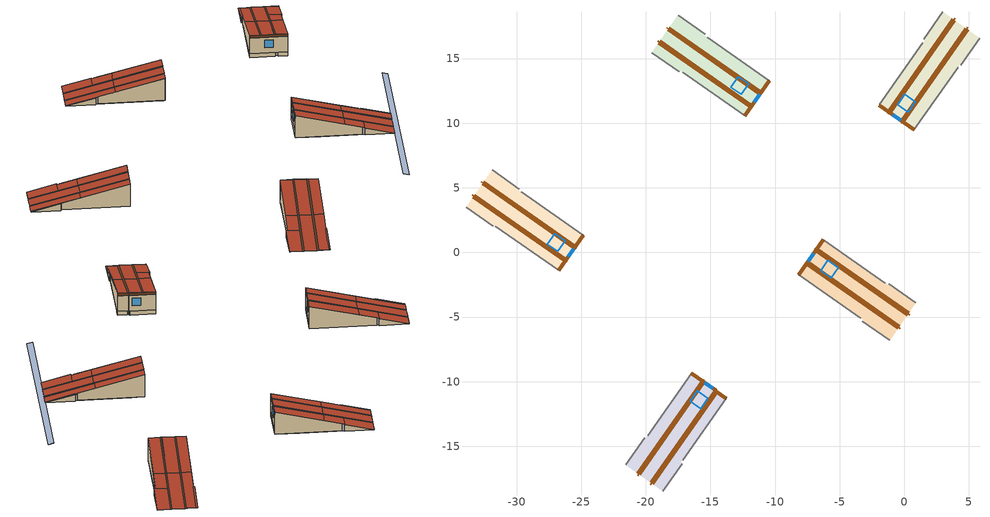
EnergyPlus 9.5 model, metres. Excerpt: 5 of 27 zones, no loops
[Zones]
TZ23
 floor to TZ20 (_FALSO_TECHO_BANOS): -0.59,11.4 -1.5,12.03 -1.18,12.48 -0.28,11.85 z2.41; -0.06,10.24 -1.86,11.51 -1.5,12.03 0.31,10.77 z2.41; 0.85,9.61 -0.06,10.24 0.63,11.22 1.53,10.59 z2.41; 1.53,10.59 0.63,11.22 0.94,11.67 1.85,11.04 z2.41; 1.85,11.04 0.04,12.3 2.48,15.8 4.29,14.53 z2.41; -0.28,11.85 -1.18,12.48 1.58,16.43 2.48,15.8 z2.41; 4.38,14.47 1.49,16.49 2.98,18.61 5.86,16.59 z2.41; 0.31,10.77 -0.59,11.4 0.04,12.3 0.94,11.67 z2.41
 wall outside (_VIGA_PARTE_ALTA_INTERMEDIA_AULAS): -1.95,11.39 0.77,9.49 z2.82:4.62
 wall to TZ19 (_TABIQUE_INTERIOR_BANO): 4.38,14.47,2.41 5.86,16.59,2.41 4.38,14.47,3.06
 wall to TZ21 (_TABIQUE_INTERIOR_BANO): 2.98,18.61,2.41 1.49,16.49,2.41 1.49,16.49,3.06
 wall to TZ21 (_TABIQUE_INTERIOR_AULAS): 1.45,16.24,2.41 -1.92,11.42,2.41 -1.92,11.42,4.61 1.45,16.24,3.12
 wall to TZ17 (_TABIQUE_INTERIOR_CA_125): 0.07,9.98 0.77,9.49 z2.41:2.82
 wall to TZ22 (_TABIQUE_INTERIOR_CA_125): -1.95,11.39 -0.13,10.12 z2.41:2.82
 wall to TZ19 (_TABIQUE_INTERIOR_AULAS): 0.79,9.52,2.41 4.16,14.34,2.41 4.16,14.34,3.12 0.79,9.52,4.61
 window (1002): -0.9,10.66 -0.28,10.23 z3.35:4.1
 door (_CUBIERTA_INCL_AULAS_VIGA): 4.9,17.26,2.41 4.81,17.32,2.41 -0.19,10.17,4.62 -0.1,10.11,4.62; 3.88,17.97,2.41 3.79,18.03,2.41 -1.22,10.89,4.62 -1.13,10.82,4.62
 door (_VIGA_PARTE_ALTA_AULAS): -1.94,11.39 0.76,9.5 z4.37:4.62
 roof outside (_CUBIERTA_INCL_AULAS): 4.81,17.32,2.41 3.88,17.97,2.41 1.38,14.4,3.52 2.31,13.74,3.52; 3.06,18.55,2.41 2.98,18.61,2.41 1.49,16.49,3.06 1.58,16.43,3.06; 3.79,18.04,2.41 3.06,18.55,2.41 0.56,14.97,3.52 1.28,14.46,3.52; 4.29,14.53,3.06 3.42,15.14,3.06 2.4,13.68,3.52 3.27,13.07,3.52; 5.86,16.59,2.41 4.91,17.26,2.41 3.42,15.14,3.06 4.38,14.47,3.06; 2.31,13.74,3.52 1.38,14.4,3.52 -1.13,10.82,4.62 -0.2,10.17,4.62; 3.27,13.07,3.52 2.4,13.68,3.52 -0.1,10.1,4.62 0.77,9.5,4.62; 1.28,14.46,3.52 0.56,14.97,3.52 -1.95,11.39,4.62 -1.22,10.89,4.62; 4.9,17.26,2.41 4.81,17.32,2.41 -0.2,10.17,4.62 -0.1,10.1,4.62; 3.88,17.97,2.41 3.79,18.04,2.41 -1.22,10.89,4.62 -1.13,10.82,4.62
 skylight inside (1001): 0.3,10.85 -0.51,11.41 0.05,12.22 0.86,11.66 z2.41
TZ24
 floor to TZ14 (_FALSO_TECHO_BANOS): -6.55,-1.43 -7.37,-0.85 -7.05,-0.4 -6.24,-0.97 z2.41; -6.32,-3.02 -8.04,-1.81 -7.37,-0.85 -5.65,-2.06 z2.41; -1.12,-6.79 -3.24,-5.31 -3.17,-5.22 -1.06,-6.71 z2.41; -1.06,-6.71 -6.32,-3.02 -5.33,-1.61 -0.07,-5.29 z2.41; -2.18,-3.81 -5.33,-1.61 -5.02,-1.15 -1.87,-3.36 z2.41; -1.87,-3.36 -5.92,-0.52 -5.33,0.32 -1.28,-2.51 z2.41; -6.24,-0.97 -7.05,-0.4 -6.15,0.9 -5.33,0.32 z2.41; -0.07,-5.29 -2.18,-3.81 -1.22,-2.43 0.9,-3.91 z2.41; -5.65,-2.06 -6.55,-1.43 -5.92,-0.52 -5.02,-1.15 z2.41
 wall outside (_VIGA_PARTE_ALTA_INTERMEDIA_AULAS): -6.26,0.98 -8.16,-1.73 z2.82:4.61
 wall to TZ15 (_TABIQUE_INTERIOR_BANO): 0.9,-3.91,2.41 -1.22,-2.43,2.41 -1.22,-2.43,3.06
 wall to TZ15 (_TABIQUE_INTERIOR_AULAS): -1.46,-2.38,2.41 -6.26,0.98,2.41 -6.26,0.98,4.61 -1.46,-2.38,3.12
 wall to TZ22 (_TABIQUE_INTERIOR_CA_125): -6.26,0.98 -8.16,-1.73 z2.41:2.82
 wall to TZ13 (_TABIQUE_INTERIOR_AULAS): -8.16,-1.73,2.41 -3.36,-5.09,2.41 -3.36,-5.09,3.12 -8.16,-1.73,4.61
 wall to TZ13 (_TABIQUE_INTERIOR_BANO): -3.24,-5.31,2.41 -1.12,-6.79,2.41 -3.24,-5.31,3.06
 window (1002): -7,-0.07 -7.43,-0.68 z3.34:4.09
 door (_CUBIERTA_INCL_AULAS_VIGA): -0.45,-5.83,2.41 -0.39,-5.75,2.41 -7.49,-0.77,4.61 -7.55,-0.86,4.61; 0.27,-4.81,2.41 0.33,-4.72,2.41 -6.77,0.25,4.61 -6.83,0.16,4.61
 door (_VIGA_PARTE_ALTA_AULAS): -6.26,0.98 -8.16,-1.73 z4.35:4.6
 roof outside (_CUBIERTA_INCL_AULAS): -0.38,-5.75,2.41 0.27,-4.81,2.41 -3.28,-2.33,3.51 -3.94,-3.26,3.51; 0.84,-4,2.41 0.9,-3.91,2.41 -1.22,-2.43,3.06 -1.28,-2.51,3.06; 0.33,-4.72,2.41 0.84,-4,2.41 -2.71,-1.51,3.51 -3.22,-2.23,3.51; -3.17,-5.22,3.06 -2.57,-4.36,3.06 -4,-3.35,3.51 -4.61,-4.22,3.51; -1.12,-6.79,2.41 -0.45,-5.84,2.41 -2.57,-4.36,3.06 -3.24,-5.31,3.06; -4.61,-4.22,3.51 -4,-3.35,3.51 -7.55,-0.86,4.61 -8.16,-1.73,4.61; -3.94,-3.26,3.51 -3.28,-2.33,3.51 -6.83,0.16,4.61 -7.49,-0.77,4.61; -3.22,-2.23,3.51 -2.71,-1.51,3.51 -6.26,0.98,4.61 -6.77,0.25,4.61; -0.45,-5.84,2.41 -0.38,-5.75,2.41 -7.49,-0.77,4.61 -7.55,-0.86,4.61; 0.27,-4.81,2.41 0.33,-4.72,2.41 -6.77,0.25,4.61 -6.83,0.16,4.61
 skylight inside (1001): -5.66,-1.98 -6.47,-1.41 -5.91,-0.6 -5.1,-1.17 z2.41
TZ25
 floor to TZ9 (_FALSO_TECHO_BANOS): -16.65,-11.53 -17.55,-10.89 -17.24,-10.44 -16.33,-11.08 z2.41; -21.48,-16.5 -21.57,-16.44 -20.08,-14.33 -20,-14.39 z2.41; -19.67,-17.77 -21.48,-16.5 -17.55,-10.89 -15.74,-12.16 z2.41; -17.29,-16.29 -18.19,-15.65 -15.43,-11.71 -14.52,-12.34 z2.41; -18.68,-18.46 -19.67,-17.77 -18.19,-15.65 -17.2,-16.35 z2.41; -14.52,-12.34 -15.43,-11.71 -15.11,-11.26 -14.21,-11.89 z2.41; -14.81,-10.76 -15.68,-10.15 -15.65,-10.1 -14.78,-10.71 z2.41; -14.21,-11.89 -16.02,-10.63 -15.68,-10.15 -13.88,-11.42 z2.41; -16.33,-11.08 -17.24,-10.44 -16.55,-9.47 -15.65,-10.1 z2.41; -15.74,-12.16 -16.65,-11.53 -16.02,-10.63 -15.11,-11.26 z2.41
 wall outside (_VIGA_PARTE_ALTA_INTERMEDIA_AULAS): -14.58,-10.68 -16.47,-9.35 z2.82:4.62; -14.59,-10.75 -14.61,-10.73 -14.59,-10.7 z2.41:4.61; -13.79,-11.3 -14.59,-10.75 z2.82:4.61; -14.59,-10.7,2.82 -14.58,-10.68,2.82 -14.58,-10.68,4.62 -14.59,-10.7,4.61
 wall to TZ22 (_TABIQUE_INTERIOR_CA_125): -14.67,-10.62 -16.47,-9.35 z2.41:2.82
 wall to TZ8 (_TABIQUE_INTERIOR_AULAS): -16.49,-9.38,2.41 -19.87,-14.2,2.41 -19.87,-14.2,3.12 -16.49,-9.38,4.61
 wall to TZ8 (_TABIQUE_INTERIOR_BANO): -20.08,-14.33,2.41 -21.57,-16.44,2.41 -20.08,-14.33,3.06
 wall to TZ10 (_TABIQUE_INTERIOR_BANO): -18.68,-18.46,2.41 -17.2,-16.35,2.41 -17.2,-16.35,3.06
 wall to TZ10 (_TABIQUE_INTERIOR_AULAS): -17.15,-16.1,2.41 -13.79,-11.3,2.41 -13.79,-11.3,4.61 -17.15,-16.1,3.12
 wall to TZ11 (_TABIQUE_INTERIOR_CA_125): -13.79,-11.3 -14.49,-10.81 z2.41:2.82
 window (1002): -14.81,-10.52 -15.42,-10.09 z3.35:4.09
 door (_VIGA_PARTE_ALTA_AULAS): -14.58,-10.68 -16.47,-9.35 z4.37:4.62; -13.8,-11.3 -14.58,-10.75 z4.35:4.6
 door (_CUBIERTA_INCL_AULAS_VIGA): -20.61,-17.11,2.41 -20.52,-17.17,2.41 -15.51,-10.03,4.62 -15.6,-9.96,4.62; -19.58,-17.83,2.41 -19.49,-17.89,2.41 -14.52,-10.79,4.61 -14.61,-10.73,4.61
 roof outside (_CUBIERTA_INCL_AULAS): -20.52,-17.18,2.41 -19.59,-17.83,2.41 -17.08,-14.25,3.52 -18.01,-13.6,3.52; -18.77,-18.4,2.41 -18.68,-18.46,2.41 -17.2,-16.35,3.06 -17.29,-16.29,3.06; -19.49,-17.89,2.41 -18.77,-18.4,2.41 -16.26,-14.83,3.52 -16.99,-14.32,3.52; -20,-14.39,3.06 -19.13,-15,3.06 -18.11,-13.54,3.52 -18.98,-12.93,3.52; -21.57,-16.44,2.41 -20.61,-17.11,2.41 -19.13,-15,3.06 -20.08,-14.33,3.06; -16.99,-14.32,3.52 -16.26,-14.83,3.52 -13.79,-11.3,4.61 -14.52,-10.79,4.61; -18.01,-13.6,3.52 -17.08,-14.25,3.52 -14.61,-10.72,4.61 -15.54,-10.06,4.61; -18.98,-12.93,3.52 -18.11,-13.54,3.52 -15.63,-10,4.61 -16.5,-9.39,4.61; -16.5,-9.39,4.61 -15.63,-10,4.61 -15.6,-9.96,4.62 -16.47,-9.35,4.62; -15.54,-10.06,4.61 -14.6,-10.72,4.61 -14.58,-10.68,4.62 -15.51,-10.02,4.62; -20.61,-17.11,2.41 -20.52,-17.18,2.41 -15.51,-10.03,4.62 -15.6,-9.96,4.62; -19.59,-17.83,2.41 -19.49,-17.89,2.41 -14.52,-10.79,4.61 -14.61,-10.73,4.61
 skylight inside (1001): -15.76,-12.08 -16.57,-11.51 -16,-10.7 -15.19,-11.27 z2.41
TZ26
 floor to TZ5 (_FALSO_TECHO_BANOS): -27.71,0.63 -33.22,4.49 -32.91,4.94 -27.39,1.08 z2.41; -27.44,-0.91 -31.74,2.1 -31.1,3.01 -26.81,0 z2.41; -31.8,2.02 -33.92,3.5 -33.22,4.49 -31.1,3.01 z2.41; -26.87,-1.31 -27.44,-0.91 -26.49,0.45 -25.92,0.05 z2.41; -25.92,0.05 -26.49,0.45 -26.17,0.9 -25.6,0.5 z2.41; -25.6,0.5 -27.08,1.53 -26.44,2.44 -24.97,1.4 z2.41; -29.84,4.81 -31.96,6.3 -31.89,6.38 -29.78,4.9 z2.41; -27.39,1.08 -32.91,4.94 -31.96,6.3 -26.44,2.44 z2.41; -26.81,0 -27.71,0.63 -27.08,1.53 -26.17,0.9 z2.41
 wall outside (_VIGA_PARTE_ALTA_INTERMEDIA_AULAS): -26.75,-1.39 -24.85,1.32 z2.82:4.61
 wall to TZ4 (_TABIQUE_INTERIOR_BANO): -29.78,4.9,2.41 -31.89,6.38,2.41 -29.78,4.9,3.06
 wall to TZ6 (_TABIQUE_INTERIOR_BANO): -33.92,3.5,2.41 -31.8,2.02,2.41 -31.8,2.02,3.06
 wall to TZ6 (_TABIQUE_INTERIOR_AULAS): -31.64,2.04,2.41 -26.75,-1.39,2.41 -26.75,-1.39,4.61 -31.64,2.04,3.09
 wall to TZ22 (_TABIQUE_INTERIOR_CA_125): -26.75,-1.39 -24.85,1.32 z2.41:2.82
 wall to TZ4 (_TABIQUE_INTERIOR_AULAS): -24.85,1.32,2.41 -29.65,4.68,2.41 -29.65,4.68,3.12 -24.85,1.32,4.61
 window (1002): -26.02,-0.34 -25.59,0.27 z3.34:4.09
 door (_CUBIERTA_INCL_AULAS_VIGA): -32.56,5.42,2.41 -32.63,5.34,2.41 -25.53,0.36,4.61 -25.46,0.45,4.61; -33.28,4.4,2.41 -33.34,4.31,2.41 -26.24,-0.66,4.61 -26.18,-0.57,4.61
 door (_VIGA_PARTE_ALTA_AULAS): -26.75,-1.39 -24.85,1.32 z4.35:4.6
 roof outside (_CUBIERTA_INCL_AULAS): -32.63,5.34,2.41 -33.28,4.4,2.41 -29.73,1.92,3.51 -29.08,2.85,3.51; -33.85,3.59,2.41 -33.91,3.5,2.41 -31.8,2.02,3.06 -31.74,2.1,3.06; -33.35,4.31,2.41 -33.85,3.59,2.41 -30.3,1.1,3.51 -29.79,1.82,3.51; -29.84,4.81,3.06 -30.45,3.95,3.06 -29.01,2.94,3.51 -28.4,3.81,3.51; -31.89,6.38,2.41 -32.56,5.43,2.41 -30.45,3.95,3.06 -29.78,4.9,3.06; -29.08,2.85,3.51 -29.73,1.92,3.51 -26.18,-0.57,4.61 -25.53,0.36,4.61; -28.4,3.81,3.51 -29.01,2.94,3.51 -25.46,0.45,4.61 -24.85,1.32,4.61; -29.79,1.82,3.51 -30.3,1.1,3.51 -26.75,-1.39,4.61 -26.24,-0.66,4.61; -32.56,5.43,2.41 -32.63,5.34,2.41 -25.53,0.36,4.61 -25.46,0.45,4.61; -33.28,4.4,2.41 -33.35,4.31,2.41 -26.24,-0.66,4.61 -26.18,-0.57,4.61
 skylight inside (1001): -26.82,0.08 -27.63,0.64 -27.06,1.45 -26.25,0.89 z2.41
TZ27
 floor to TZ2 (_FALSO_TECHO_BANOS): -13.49,12.79 -18.8,16.51 -18.49,16.96 -13.17,13.24 z2.41; -13.25,11.21 -17.35,14.08 -16.68,15.02 -12.59,12.15 z2.41; -17.41,13.99 -19.53,15.47 -18.8,16.51 -16.68,15.02 z2.41; -12.48,10.67 -13.25,11.21 -12.27,12.61 -11.5,12.07 z2.41; -11.5,12.07 -12.27,12.61 -11.95,13.06 -11.18,12.52 z2.41; -11.18,12.52 -12.86,13.69 -12.25,14.55 -10.58,13.38 z2.41; -15.45,16.79 -17.57,18.27 -17.51,18.36 -15.39,16.87 z2.41; -13.17,13.24 -18.49,16.96 -17.57,18.27 -12.25,14.55 z2.41; -12.59,12.15 -13.49,12.79 -12.86,13.69 -11.95,13.06 z2.41
 wall outside (_VIGA_PARTE_ALTA_INTERMEDIA_AULAS): -12.36,10.58 -10.46,13.29 z2.82:4.61
 wall to TZ1 (_TABIQUE_INTERIOR_BANO): -15.39,16.87,2.41 -17.51,18.36,2.41 -15.39,16.87,3.06
 wall to TZ3 (_TABIQUE_INTERIOR_BANO): -19.53,15.47,2.41 -17.41,13.99,2.41 -17.41,13.99,3.06
 wall to TZ3 (_TABIQUE_INTERIOR_AULAS): -17.16,13.94,2.41 -12.39,10.61,2.41 -12.39,10.61,4.6 -17.16,13.94,3.12
 wall to TZ22 (_TABIQUE_INTERIOR_CA_125): -12.36,10.58 -10.46,13.29 z2.41:2.82
 wall to TZ1 (_TABIQUE_INTERIOR_AULAS): -10.46,13.29,2.41 -15.26,16.65,2.41 -15.26,16.65,3.12 -10.46,13.29,4.61
 window (1002): -11.63,11.63 -11.2,12.25 z3.34:4.09
 door (_CUBIERTA_INCL_AULAS_VIGA): -18.21,17.35,2.41 -18.27,17.26,2.41 -11.17,12.29,4.61 -11.11,12.38,4.61; -18.93,16.32,2.41 -18.99,16.23,2.41 -11.89,11.26,4.61 -11.83,11.35,4.61
 door (_VIGA_PARTE_ALTA_AULAS): -12.36,10.59 -10.46,13.29 z4.35:4.6
 roof outside (_CUBIERTA_INCL_AULAS): -18.27,17.26,2.41 -18.93,16.33,2.41 -15.37,13.84,3.51 -14.72,14.77,3.51; -19.46,15.56,2.41 -19.53,15.47,2.41 -17.41,13.99,3.06 -17.35,14.08,3.06; -18.99,16.23,2.41 -19.46,15.56,2.41 -15.91,13.07,3.51 -15.44,13.75,3.51; -15.45,16.79,3.06 -16.09,15.87,3.06 -14.66,14.86,3.51 -14.01,15.78,3.51; -17.51,18.36,2.41 -18.21,17.35,2.41 -16.09,15.87,3.06 -15.39,16.87,3.06; -14.72,14.77,3.51 -15.37,13.84,3.51 -11.82,11.35,4.61 -11.17,12.28,4.61; -14.01,15.78,3.51 -14.66,14.86,3.51 -11.11,12.38,4.61 -10.46,13.3,4.61; -15.44,13.75,3.51 -15.91,13.07,3.51 -12.36,10.58,4.61 -11.89,11.26,4.61; -18.21,17.35,2.41 -18.27,17.26,2.41 -11.17,12.28,4.61 -11.11,12.38,4.61; -18.93,16.33,2.41 -18.99,16.23,2.41 -11.89,11.26,4.61 -11.82,11.35,4.61
 skylight inside (1001): -12.6,12.23 -13.41,12.8 -12.84,13.61 -12.03,13.04 z2.41
shading: -4.77,-12.9,2.29 5.39,1.61,2.29 4.97,1.9,2.42 -5.19,-12.61,2.42; 5.39,1.61,2.28 -4.77,-12.9,2.28 -5.19,-12.61,2.41 4.97,1.9,2.41
[Building]
Building: North Axis {deg}=35; Terrain=Suburbs; Loads Convergence Tolerance Value {W}=0.04; Temperature Convergence Tolerance Value {deltaC}=0.4; Solar Distribution=FullExterior; Maximum Number of Warmup Days=50; Minimum Number of Warmup Days=6
[Site:Location]
BILLUND (O1-O1:31-12)  (01-01:31-12): Latitude {deg}=55.74; Longitude {deg}=9.116646; Time Zone {hr}=1; Elevation {m}=57
[SizingPeriod:DesignDay] Day of Month=15; Humidity Condition Type=WetBulb; Barometric Pressure {Pa}=100642.1; Wind Direction {deg}=0; Rain Indicator=No; Snow Indicator=No
Name | Month | Day Type | Maximum Dry-Bulb Temperature {C} | Daily Dry-Bulb Temperature Range {deltaC} | Wetbulb or DewPoint at Maximum Dry-Bulb {C} | Wind Speed {m/s} | Daylight Saving Time Indicator | Solar Model Indicator | Sky Clearness
Summer Design Day in BILLUND (O1-O1:31-12) Jul | 7 | SummerDesignDay | 27.4 | 12.9 | 19 | 0 | Yes | ASHRAEClearSky | 0.98
Summer Design Day in BILLUND (O1-O1:31-12) Aug | 8 | SummerDesignDay | 27.2 | 10.9 | 18.3 | 0 | Yes | ASHRAEClearSky | 0.98
Summer Design Day in BILLUND (O1-O1:31-12) Sep | 9 | SummerDesignDay | 23.2 | 10 | 17 | 0 | Yes | ASHRAEClearSky | 0.98
Winter Design Day in BILLUND (O1-O1:31-12) | 1 | WinterDesignDay | -9 | 0 | -9 | 13.3 | No |  | 0
[Site:GroundTemperature:BuildingSurface]
18.728, 19.885, 20.147, 20.808, 21.149, 22.663, 22.638, 22.496, 21.049, 19.841, 19.443, 18.77
[Site:GroundTemperature:FCfactorMethod]
3.98, 1.38, 0.68, 1.29, 4.79, 8.71, 12.4, 15.07, 15.85, 14.59, 11.57, 7.76
[Site:GroundTemperature:Shallow]
14, 14, 14, 14, 14, 14, 14, 14, 14, 14, 14, 14
[Site:GroundTemperature:Deep]
14, 14, 14, 14, 14, 14, 14, 14, 14, 14, 14, 14
[Site:GroundReflectance]
0.2, 0.2, 0.2, 0.2, 0.2, 0.2, 0.2, 0.2, 0.2, 0.2, 0.2, 0.2
[Site:GroundReflectance:SnowModifier]
2, 2
[Material] Roughness=Rough
Name | Thickness {m} | Conductivity {W/m-K} | Density {kg/m3} | Specific Heat {J/kg-K} | Thermal Absorptance | Solar Absorptance | Visible Absorptance
_CHAPA_GRECADA_INTERIOR_O.OO12 | 0.0012 | 45 | 7800 | 480 | 0.9 | 0.6 | 0.6
_LADRILLO_MACIZO_O.1125 | 0.1125 | 0.85 | 2300 | 1000 | 0.9 | 0.6 | 0.6
_MORTERO_CEMENTO_O.O1 | 0.01 | 1.35 | 1900 | 1000 | 0.9 | 0.6 | 0.6
_AZULEJO_BANOS_O.O15 | 0.015 | 1.3 | 2300 | 850 | 0.9 | 0.6 | 0.6
_CHAPA_METALICA_CON_PIZARRA_O.OO3 | 0.003 | 45.28 | 7824 | 500 | 0.1 | 0.9 | 0.7
_LANA_MINERAL_CUBIERTA_NUEVO_O.3 | 0.3 | 0.035 | 140 | 840 | 0.9 | 0.6 | 0.6
_CARTON_ASFALTICO_O.OOO5 | 0.0005 | 0.23 | 1100 | 1000 | 0.9 | 0.87 | 0.87
_LANA_MINERAL_CUBIERTA_O.2 | 0.2 | 0.038 | 140 | 840 | 0.9 | 0.6 | 0.6
_BARRERA DE VAPOR_O.OOO2 | 0.0002 | 0.33 | 920 | 2200 | 0.9 | 0.7 | 0.7
_FIBROCEMENTO_GRC_O.O15 | 0.015 | 0.4 | 1250 | 1000 | 0.9 | 0.6 | 0.6
_VIGA_MADERA_LAMINADA_O.3 | 0.3 | 0.17 | 650 | 2120 | 0.9 | 0.6 | 0.6
_MORTERO_CEMENTO_O.OO5 | 0.005 | 1.35 | 1900 | 1000 | 0.9 | 0.6 | 0.6
_REVESTIMIENTO_MADERA_O.O28 | 0.028 | 0.12 | 510 | 1380 | 0.9 | 0.6 | 0.6
_PANEL_CONTRACHAPADO_MADERA_O.O12 | 0.012 | 0.15 | 475 | 1600 | 0.9 | 0.7 | 0.7
_LANA_MINERAL_FACHADA_O.15 | 0.15 | 0.038 | 140 | 840 | 0.9 | 0.6 | 0.6
_PANEL_YESO_O.O13 | 0.013 | 0.25 | 900 | 1000 | 0.9 | 0.5 | 0.5
_FIBROCEMENTO_O.OO6 | 0.006 | 0.4 | 1250 | 1000 | 0.9 | 0.6 | 0.6
_FIBROCEMENTO_GRC_O.O12 | 0.012 | 0.4 | 1250 | 1000 | 0.9 | 0.6 | 0.6
_VIGA_MADERA_LAMINADA_O.14 | 0.14 | 0.17 | 650 | 2120 | 0.9 | 0.6 | 0.6
Cast Concrete (Dense)_O.1 | 0.1 | 1.4 | 2100 | 840 | 0.9 | 0.6 | 0.6
[Material:NoMass] Roughness=Rough; Thermal Absorptance=0.9; Solar Absorptance=0.7; Visible Absorptance=0.7
Name | Thermal Resistance {m2-K/W}
5_RVAL_6; 15_RVAL_2 | 0.09
11_RVAL_2; 15_RVAL_4 | 0.172
[WindowMaterial:SimpleGlazingSystem]
Name | U-Factor {W/m2-K} | Solar Heat Gain Coefficient | Visible Transmittance
Simple 1001 | 5.894 | 0.861 | 0.898
Simple 1002 | 2.803 | 0.584 | 0.504
[Construction]
_FALSO_TECHO_BANOS: _CHAPA_GRECADA_INTERIOR_O.OO12
_TABIQUE_INTERIOR_BANO: _LADRILLO_MACIZO_O.1125, _MORTERO_CEMENTO_O.O1, _AZULEJO_BANOS_O.O15
_CUBIERTA_INCL_AULAS: _CHAPA_METALICA_CON_PIZARRA_O.OO3, _LANA_MINERAL_CUBIERTA_NUEVO_O.3, _CARTON_ASFALTICO_O.OOO5, _LANA_MINERAL_CUBIERTA_O.2, _BARRERA DE VAPOR_O.OOO2, 5_RVAL_6, _FIBROCEMENTO_GRC_O.O15
_CUBIERTA_INCL_AULAS_VIGA: _CHAPA_METALICA_CON_PIZARRA_O.OO3, _LANA_MINERAL_CUBIERTA_NUEVO_O.3, _CARTON_ASFALTICO_O.OOO5, _VIGA_MADERA_LAMINADA_O.3
_TABIQUE_INTERIOR_AULAS: _LADRILLO_MACIZO_O.1125, _MORTERO_CEMENTO_O.OO5, _LADRILLO_MACIZO_O.1125
_TABIQUE_INTERIOR_CA_125: _LADRILLO_MACIZO_O.1125, 11_RVAL_2, _LADRILLO_MACIZO_O.1125
_VIGA_PARTE_ALTA_INTERMEDIA_AULAS: _REVESTIMIENTO_MADERA_O.O28, _PANEL_CONTRACHAPADO_MADERA_O.O12, _LANA_MINERAL_FACHADA_O.15, _BARRERA DE VAPOR_O.OOO2, _PANEL_YESO_O.O13
_VIGA_PARTE_ALTA_AULAS: _FIBROCEMENTO_O.OO6, 15_RVAL_2, _FIBROCEMENTO_GRC_O.O12, 15_RVAL_4, _VIGA_MADERA_LAMINADA_O.14
Masa interna del proyecto: Cast Concrete (Dense)_O.1
1001: Simple 1001
1002: Simple 1002
[Zone] Type=1; Multiplier=1; Zone Inside Convection Algorithm=TARP; Part of Total Floor Area=Yes
Name | Volume {m3} | Floor Area {m2}
TZ23 | 32.1463 | 28.2445
TZ24; TZ26; TZ27 | 31.7069 | 28.0451
TZ25 | 32.0139 | 28.1844
[InternalMass] Construction=Masa interna del proyecto; Surface Area {m2}=1
Name | Zone or ZoneList
INTERNAL_MASS_TZ23 | TZ23
INTERNAL_MASS_TZ24 | TZ24
INTERNAL_MASS_TZ25 | TZ25
INTERNAL_MASS_TZ26 | TZ26
INTERNAL_MASS_TZ27 | TZ27
[ZoneInfiltration:EffectiveLeakageArea] Schedule=On 24/7; Effective Air Leakage Area {cm2}=0.001; Stack Coefficient=0.000435; Wind Coefficient=0.000382
Name | Zone
INFILTR_TZ23 | TZ23
INFILTR_TZ24 | TZ24
INFILTR_TZ25 | TZ25
INFILTR_TZ26 | TZ26
INFILTR_TZ27 | TZ27
[Schedule:Compact]
On 24/7: Through: 12/31, For: AllDays, Until: 24:00, 1
